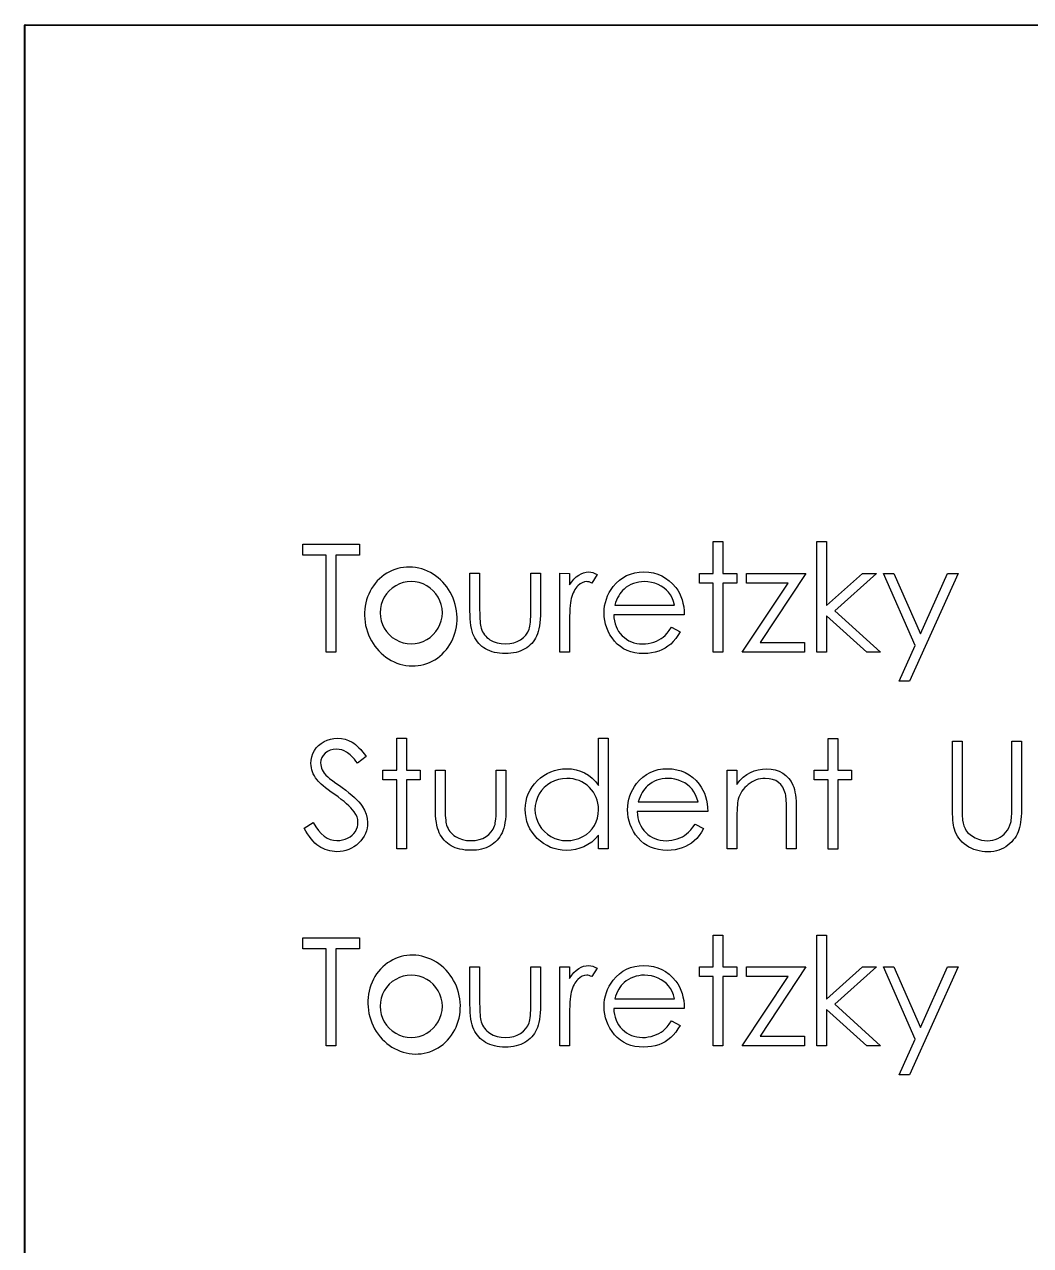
# Model space of a CAD drawing. Extents: x 0 to 8.3, y 0 to 10.7.
# Drawn here: x 0 to 2.41, y 5.345 to 8.269 of the extents above; entities that cross this region are included whole.
import ezdxf

# ---------------------------------------------------------------- set-up
doc = ezdxf.new("R2010")
doc.units = 0
doc.layers.get('0').update_dxf_attribs({"linetype": 'CONTINUOUS'})

msp = doc.modelspace()

# ---------------------------------------------------------------- linework, layer by layer
at = {"color": 7}
for points in [[(0, 8.267653), (0.001961, 8.269428), (8.267717, 8.267703)], [(0, 8.267653), (8.265755, 8.265927)], [(0, 0.001725), (0, 8.267653)], [(0.001961, 0.0035), (0.001961, 8.269428), (8.267717, 8.267703)]]:
    msp.add_lwpolyline(points, dxfattribs=at)
for points in [[(0.666533, 6.998255), (0.666533, 7.024749), (0.666533, 7.024749), (0.802309, 7.02472), (0.802309, 7.02472), (0.802309, 6.998227), (0.802309, 6.998227), (0.746012, 6.998239), (0.746012, 6.998239), (0.746012, 6.766422), (0.746012, 6.766422), (0.72283, 6.766427), (0.72283, 6.766427), (0.72283, 6.998244), (0.72283, 6.998244), (0.666533, 6.998255), (0.666533, 6.998255)], [(1.650077, 7.031167), (1.67326, 7.031162), (1.67326, 7.031162), (1.67326, 6.954994), (1.67326, 6.954994), (1.706376, 6.954987), (1.706376, 6.954987), (1.706376, 6.931805), (1.706376, 6.931805), (1.67326, 6.931812), (1.67326, 6.931812), (1.67326, 6.766228), (1.67326, 6.766228), (1.650079, 6.766233), (1.650079, 6.766233), (1.650079, 6.931817), (1.650079, 6.931817), (1.616963, 6.931824), (1.616963, 6.931824), (1.616963, 6.955005), (1.616963, 6.955005), (1.650079, 6.954998), (1.650079, 6.954998), (1.650079, 7.031167), (1.650077, 7.031167)], [(1.898448, 7.031115), (1.92163, 7.03111), (1.92163, 7.03111), (1.92163, 6.877945), (1.92163, 6.877945), (2.007525, 6.954924), (2.007525, 6.954924), (2.040847, 6.954917), (2.040847, 6.954917), (1.941189, 6.865523), (1.941189, 6.865523), (2.050782, 6.76615), (2.050782, 6.76615), (2.017511, 6.766156), (2.017511, 6.766156), (1.92163, 6.85316), (1.92163, 6.85316), (1.92163, 6.766177), (1.92163, 6.766177), (1.898449, 6.766181), (1.898449, 6.766181), (1.898449, 7.031115), (1.898448, 7.031115)], [(0.926597, 6.958461)], [(1.067237, 6.95512), (1.090418, 6.955115), (1.090418, 6.955115), (1.090418, 6.867563), (1.090418, 6.867563), (1.09047, 6.859853), (1.090625, 6.852816), (1.090936, 6.846347), (1.091349, 6.8405), (1.091867, 6.835326), (1.092488, 6.83072), (1.093212, 6.826787), (1.094092, 6.823424), (1.094092, 6.823424), (1.095644, 6.819232), (1.097455, 6.815247), (1.099628, 6.811521), (1.10206, 6.808002), (1.104855, 6.80469), (1.107959, 6.801636), (1.111323, 6.79879), (1.115048, 6.796202), (1.123172, 6.791853), (1.132072, 6.788695), (1.141696, 6.78683), (1.152045, 6.786207), (1.152045, 6.786207), (1.162394, 6.786826), (1.171915, 6.788635), (1.180607, 6.791686), (1.188473, 6.795928), (1.195354, 6.801152), (1.201098, 6.807205), (1.205703, 6.813983), (1.209118, 6.821537), (1.209118, 6.821537), (1.209998, 6.824641), (1.210774, 6.82847), (1.211447, 6.833076), (1.212016, 6.838457), (1.21243, 6.844614), (1.212689, 6.851496), (1.212896, 6.859155), (1.212947, 6.867537), (1.212947, 6.867537), (1.212947, 6.95509), (1.212947, 6.95509), (1.236129, 6.955085), (1.236129, 6.955085), (1.236129, 6.863186), (1.236129, 6.863186), (1.235973, 6.85382), (1.235559, 6.845024), (1.234835, 6.836796), (1.2338, 6.829242), (1.232506, 6.822205), (1.230902, 6.81584), (1.228988, 6.810045), (1.226815, 6.80482), (1.224331, 6.80006), (1.221589, 6.795558), (1.218484, 6.791316), (1.215172, 6.787332), (1.211498, 6.783607), (1.207566, 6.780193), (1.203323, 6.776986), (1.19877, 6.774089), (1.193957, 6.771503), (1.188835, 6.769227), (1.183402, 6.767365), (1.17771, 6.765814), (1.171656, 6.764574), (1.165343, 6.763695), (1.158772, 6.763179), (1.151838, 6.763025), (1.151838, 6.763025), (1.144956, 6.763182), (1.138333, 6.763701), (1.13202, 6.764582), (1.125966, 6.765825), (1.120222, 6.767379), (1.114789, 6.769243), (1.109615, 6.77152), (1.104751, 6.774109), (1.100198, 6.777007), (1.095903, 6.780216), (1.091919, 6.783684), (1.088245, 6.787411), (1.084882, 6.791447), (1.081829, 6.795743), (1.079034, 6.800297), (1.076551, 6.80511), (1.074378, 6.810388), (1.072463, 6.816287), (1.070859, 6.822859), (1.069565, 6.83), (1.06853, 6.837814), (1.067806, 6.846197), (1.067392, 6.855252), (1.067237, 6.864929), (1.067237, 6.864929), (1.067237, 6.95512), (1.067237, 6.95512)], [(1.282491, 6.955075), (1.305672, 6.95507), (1.305672, 6.95507), (1.305672, 6.927283), (1.305672, 6.927283), (1.31095, 6.93494), (1.316383, 6.941459), (1.32192, 6.946788), (1.327611, 6.95103), (1.333459, 6.954237), (1.339461, 6.956564), (1.345515, 6.957908), (1.351724, 6.958372), (1.351724, 6.958372), (1.356536, 6.957957), (1.361504, 6.956766), (1.366626, 6.954747), (1.371904, 6.9519), (1.371904, 6.9519), (1.359175, 6.931826), (1.359175, 6.931826), (1.355812, 6.933275), (1.352707, 6.934362), (1.349861, 6.934984), (1.347326, 6.935192), (1.347326, 6.935192), (1.341789, 6.934572), (1.336304, 6.93271), (1.330975, 6.929606), (1.325697, 6.925261), (1.323162, 6.922623), (1.320781, 6.919622), (1.318608, 6.916311), (1.316538, 6.912637), (1.314624, 6.908601), (1.312865, 6.904255), (1.31126, 6.899547), (1.309812, 6.894528), (1.309812, 6.894528), (1.308829, 6.890026), (1.308001, 6.88449), (1.307276, 6.877918), (1.306707, 6.870312), (1.306241, 6.861722), (1.305931, 6.852098), (1.305724, 6.841439), (1.305672, 6.829744), (1.305672, 6.829744), (1.305672, 6.766305), (1.305672, 6.766305), (1.282491, 6.76631), (1.282491, 6.76631), (1.282491, 6.955075), (1.282491, 6.955075)], [(1.550006, 6.825864), (1.5706, 6.815045), (1.5706, 6.815045), (1.565529, 6.806405), (1.560096, 6.798644), (1.554301, 6.791712), (1.548092, 6.785711), (1.54152, 6.780486), (1.534587, 6.775934), (1.527187, 6.772003), (1.519426, 6.768744), (1.511198, 6.76621), (1.502454, 6.764401), (1.493192, 6.763316), (1.483412, 6.762956), (1.483412, 6.762956), (1.472546, 6.763424), (1.4623, 6.764824), (1.452676, 6.767154), (1.443621, 6.770416), (1.435239, 6.774609), (1.427425, 6.779733), (1.420181, 6.785789), (1.41361, 6.792776), (1.407711, 6.800332), (1.402588, 6.808146), (1.398293, 6.816219), (1.394775, 6.824551), (1.391981, 6.83309), (1.390014, 6.841835), (1.388876, 6.850891), (1.388462, 6.860153), (1.388462, 6.860153), (1.388824, 6.868846), (1.389807, 6.877332), (1.391515, 6.885559), (1.393895, 6.893579), (1.396948, 6.90134), (1.400674, 6.908842), (1.405124, 6.916137), (1.410195, 6.923174), (1.410195, 6.923174), (1.417387, 6.9314), (1.425148, 6.93859), (1.433479, 6.944591), (1.442431, 6.949557), (1.451952, 6.953384), (1.462042, 6.956176), (1.472701, 6.957778), (1.483981, 6.958345), (1.483981, 6.958345), (1.495572, 6.957773), (1.506593, 6.956011), (1.516994, 6.953112), (1.526773, 6.949073), (1.535984, 6.943845), (1.544573, 6.937427), (1.552593, 6.929871), (1.559993, 6.921176), (1.559993, 6.921176), (1.564753, 6.914396), (1.568841, 6.907255), (1.572359, 6.899648), (1.575205, 6.891678), (1.577482, 6.883295), (1.579138, 6.874498), (1.580121, 6.865287), (1.580535, 6.855663), (1.580535, 6.855663), (1.411643, 6.855698), (1.411643, 6.855698), (1.412109, 6.848247), (1.413144, 6.841106), (1.4148, 6.834327), (1.417076, 6.82791), (1.419871, 6.821855), (1.423286, 6.816111), (1.427322, 6.810728), (1.431927, 6.805657), (1.436998, 6.801102), (1.442327, 6.797116), (1.447967, 6.793752), (1.453918, 6.791008), (1.460127, 6.788885), (1.466647, 6.787383), (1.473425, 6.786451), (1.480514, 6.786139), (1.480514, 6.786139), (1.487448, 6.786396), (1.494226, 6.787222), (1.500953, 6.788618), (1.507576, 6.790531), (1.513941, 6.79291), (1.519788, 6.795703), (1.525117, 6.798807), (1.529981, 6.802273), (1.53469, 6.806463), (1.539606, 6.811843), (1.544728, 6.818259), (1.550006, 6.825864), (1.550006, 6.825864)], [(1.557354, 6.878849), (1.554611, 6.888009), (1.551248, 6.896185), (1.547367, 6.903378), (1.542917, 6.909589), (1.537846, 6.915075), (1.531948, 6.919992), (1.525324, 6.92434), (1.517925, 6.928119), (1.51006, 6.931225), (1.501936, 6.9334), (1.493657, 6.934747), (1.485171, 6.935163), (1.485171, 6.935163), (1.478238, 6.934905), (1.471511, 6.934079), (1.465043, 6.932683), (1.458885, 6.93077), (1.452883, 6.928236), (1.447191, 6.925236), (1.441758, 6.921615), (1.436532, 6.917476), (1.436532, 6.917476), (1.43291, 6.914062), (1.429547, 6.910233), (1.42639, 6.906043), (1.423493, 6.901438), (1.420802, 6.896368), (1.418318, 6.890935), (1.416093, 6.88514), (1.414075, 6.878879), (1.414075, 6.878879), (1.557354, 6.878849), (1.557354, 6.878849)], [(1.729557, 6.954982), (1.871956, 6.954952), (1.871956, 6.954952), (1.762156, 6.789391), (1.762156, 6.789391), (1.868644, 6.789369), (1.868644, 6.789369), (1.868644, 6.766188), (1.868644, 6.766188), (1.719622, 6.766219), (1.719622, 6.766219), (1.829474, 6.931779), (1.829474, 6.931779), (1.729557, 6.9318), (1.729557, 6.9318), (1.729557, 6.954982), (1.729557, 6.954982)], [(2.057404, 6.954913), (2.082398, 6.954908), (2.082398, 6.954908), (2.146301, 6.81032), (2.146301, 6.81032), (2.211188, 6.954881), (2.211188, 6.954881), (2.236232, 6.954876), (2.236232, 6.954876), (2.120326, 6.69659), (2.120326, 6.69659), (2.095282, 6.696595), (2.095282, 6.696595), (2.133728, 6.782225), (2.133728, 6.782225), (2.057405, 6.954913), (2.057404, 6.954913)], [(2.290873, 6.958176)], [(1.031832, 6.880689)], [(1.00108, 6.860791)], [(2.290873, 6.805839)], [(0.669845, 6.345072), (0.691681, 6.358159), (0.691681, 6.358159), (0.697942, 6.348068), (0.70441, 6.339321), (0.711136, 6.33192), (0.718122, 6.325865), (0.725314, 6.321155), (0.732765, 6.31779), (0.740475, 6.31577), (0.748392, 6.315096), (0.748392, 6.315096), (0.75517, 6.315456), (0.761742, 6.316593), (0.768106, 6.318455), (0.774264, 6.321093), (0.779956, 6.324351), (0.784923, 6.328179), (0.789166, 6.332473), (0.792684, 6.337285), (0.795427, 6.342459), (0.797445, 6.347788), (0.798583, 6.353221), (0.798997, 6.358861), (0.798997, 6.358861), (0.798428, 6.365278), (0.796669, 6.371694), (0.793771, 6.377956), (0.789735, 6.384218), (0.789735, 6.384218), (0.786217, 6.388617), (0.782077, 6.393223), (0.777213, 6.398037), (0.771728, 6.403109), (0.765571, 6.408336), (0.758792, 6.413823), (0.751289, 6.419516), (0.743166, 6.425417), (0.743166, 6.425417), (0.735042, 6.431265), (0.727746, 6.436752), (0.721278, 6.441773), (0.715586, 6.446379), (0.710671, 6.450571), (0.706583, 6.454298), (0.703323, 6.457662), (0.700839, 6.46056), (0.700839, 6.46056), (0.697476, 6.465166), (0.694527, 6.469824), (0.692043, 6.474585), (0.690025, 6.479501), (0.688421, 6.484417), (0.687282, 6.489488), (0.68661, 6.494663), (0.686403, 6.499889), (0.686403, 6.499889), (0.68692, 6.508065), (0.688473, 6.51593), (0.691008, 6.523381), (0.694578, 6.530469), (0.699132, 6.536988), (0.704461, 6.542834), (0.710671, 6.547852), (0.717656, 6.552197), (0.725262, 6.555662), (0.733231, 6.558196), (0.741458, 6.559643), (0.750048, 6.560159), (0.750048, 6.560159), (0.759155, 6.559588), (0.768003, 6.557826), (0.776489, 6.554875), (0.784716, 6.550786), (0.788804, 6.548198), (0.792891, 6.545144), (0.797083, 6.541573), (0.801326, 6.537536), (0.80562, 6.532981), (0.809967, 6.527961), (0.814417, 6.522423), (0.818867, 6.51642), (0.818867, 6.51642), (0.797911, 6.500539), (0.797911, 6.500539), (0.794082, 6.505404), (0.790408, 6.509803), (0.786889, 6.513788), (0.783474, 6.517307), (0.780266, 6.520412), (0.777161, 6.523104), (0.77416, 6.525381), (0.771366, 6.527193), (0.765778, 6.53004), (0.759931, 6.532059), (0.753825, 6.533251), (0.74746, 6.533666), (0.74746, 6.533666), (0.739492, 6.533098), (0.7323, 6.531289), (0.725883, 6.528341), (0.720191, 6.524202), (0.715535, 6.519236), (0.712223, 6.5137), (0.710257, 6.507594), (0.709584, 6.500971), (0.709584, 6.500971), (0.709791, 6.496831), (0.710515, 6.492743), (0.711602, 6.488707), (0.713206, 6.484722), (0.715431, 6.480686), (0.71838, 6.476494), (0.722106, 6.472147), (0.726608, 6.467592), (0.726608, 6.467592), (0.728315, 6.466091), (0.730747, 6.464124), (0.733955, 6.461692), (0.73794, 6.45869), (0.742648, 6.455222), (0.748133, 6.451288), (0.754342, 6.446837), (0.761328, 6.441868), (0.761328, 6.441868), (0.76971, 6.435708), (0.77742, 6.429756), (0.784405, 6.423959), (0.790718, 6.418318), (0.796358, 6.412883), (0.801326, 6.407604), (0.80562, 6.402481), (0.809191, 6.397512), (0.814883, 6.387783), (0.818919, 6.378054), (0.821351, 6.368274), (0.822178, 6.358494), (0.822178, 6.358494), (0.821868, 6.35156), (0.820833, 6.344834), (0.819177, 6.338366), (0.816797, 6.332105), (0.813796, 6.326052), (0.81007, 6.320257), (0.805724, 6.314721), (0.800653, 6.309393), (0.795116, 6.30453), (0.789321, 6.300288), (0.783215, 6.296719), (0.776851, 6.293822), (0.770176, 6.291547), (0.763191, 6.289893), (0.755946, 6.288911), (0.748392, 6.288602), (0.748392, 6.288602), (0.742545, 6.28881), (0.736801, 6.289433), (0.731213, 6.290417), (0.72578, 6.291867), (0.720502, 6.293679), (0.715328, 6.295905), (0.710308, 6.298545), (0.705393, 6.301599), (0.700632, 6.305119), (0.695975, 6.309208), (0.69137, 6.313814), (0.686868, 6.318989), (0.68247, 6.324682), (0.678176, 6.330944), (0.673984, 6.337724), (0.669845, 6.345072), (0.669845, 6.345072)], [(0.891722, 6.560129), (0.914903, 6.560124), (0.914903, 6.560124), (0.914903, 6.483956), (0.914903, 6.483956), (0.948019, 6.483949), (0.948019, 6.483949), (0.948019, 6.460767), (0.948019, 6.460767), (0.914903, 6.460774), (0.914903, 6.460774), (0.914903, 6.295191), (0.914903, 6.295191), (0.891722, 6.295196), (0.891722, 6.295196), (0.891722, 6.460779), (0.891722, 6.460779), (0.858606, 6.460786), (0.858606, 6.460786), (0.858606, 6.483968), (0.858606, 6.483968), (0.891722, 6.483961), (0.891722, 6.483961), (0.891722, 6.560129), (0.891722, 6.560129)], [(1.398396, 6.560023), (1.398397, 6.29509), (1.398397, 6.29509), (1.375216, 6.295095), (1.375216, 6.295095), (1.375216, 6.327746), (1.375216, 6.327746), (1.367195, 6.319054), (1.358761, 6.311605), (1.349758, 6.305397), (1.34034, 6.300432), (1.330457, 6.296656), (1.32016, 6.293968), (1.309346, 6.292314), (1.298118, 6.291799), (1.298118, 6.291799), (1.288131, 6.292267), (1.278507, 6.293614), (1.269245, 6.295841), (1.260345, 6.298948), (1.251859, 6.302986), (1.243683, 6.307903), (1.235922, 6.3137), (1.228522, 6.320429), (1.221744, 6.327778), (1.215897, 6.335489), (1.210981, 6.343614), (1.206893, 6.352153), (1.203737, 6.361053), (1.201512, 6.370316), (1.200167, 6.379993), (1.199701, 6.390031), (1.199701, 6.390031), (1.200167, 6.399863), (1.201512, 6.409384), (1.203789, 6.41849), (1.206997, 6.427286), (1.211085, 6.435668), (1.216052, 6.443687), (1.221951, 6.451396), (1.228781, 6.458691), (1.236232, 6.465364), (1.244097, 6.471158), (1.252273, 6.476072), (1.260862, 6.480055), (1.269814, 6.483209), (1.279128, 6.485432), (1.288804, 6.486724), (1.298842, 6.487187), (1.298842, 6.487187), (1.310381, 6.486564), (1.32135, 6.484699), (1.331751, 6.48154), (1.341582, 6.477192), (1.350844, 6.471601), (1.359589, 6.464769), (1.367661, 6.456644), (1.375216, 6.447328), (1.375216, 6.447328), (1.375216, 6.560028), (1.375216, 6.560028), (1.398397, 6.560023), (1.398396, 6.560023)], [(1.92494, 6.559914), (1.948123, 6.559909), (1.948123, 6.559909), (1.948123, 6.48374), (1.948123, 6.48374), (1.981239, 6.483733), (1.981239, 6.483733), (1.981239, 6.460552), (1.981239, 6.460552), (1.948123, 6.460559), (1.948123, 6.460559), (1.948123, 6.294975), (1.948123, 6.294975), (1.924941, 6.29498), (1.924941, 6.29498), (1.924941, 6.460563), (1.924941, 6.460563), (1.891825, 6.46057), (1.891825, 6.46057), (1.891825, 6.483752), (1.891825, 6.483752), (1.924941, 6.483745), (1.924941, 6.483745), (1.924941, 6.559914), (1.92494, 6.559914)], [(2.222985, 6.553228), (2.246167, 6.553223), (2.246167, 6.553223), (2.246167, 6.398454), (2.246167, 6.398454), (2.246167, 6.391883), (2.246218, 6.385984), (2.246322, 6.380706), (2.246425, 6.376101), (2.246581, 6.372116), (2.246736, 6.368804), (2.246943, 6.366114), (2.247202, 6.364096), (2.247202, 6.364096), (2.248495, 6.356851), (2.25041, 6.350176), (2.252997, 6.344173), (2.256153, 6.338739), (2.260138, 6.333874), (2.265053, 6.329371), (2.270952, 6.325334), (2.27773, 6.321658), (2.285026, 6.318656), (2.292322, 6.316481), (2.29967, 6.315186), (2.307017, 6.31477), (2.307017, 6.31477), (2.31333, 6.315131), (2.319539, 6.316113), (2.325593, 6.317819), (2.331544, 6.320147), (2.337184, 6.323147), (2.342307, 6.326612), (2.346964, 6.330648), (2.351155, 6.335149), (2.354829, 6.340167), (2.358037, 6.345755), (2.360624, 6.351757), (2.362745, 6.358328), (2.362745, 6.358328), (2.363366, 6.36107), (2.363884, 6.364485), (2.364349, 6.368573), (2.364712, 6.37323), (2.365022, 6.37856), (2.365229, 6.384562), (2.365333, 6.391185), (2.365384, 6.398429), (2.365384, 6.398429), (2.365384, 6.553198), (2.365384, 6.553198), (2.388566, 6.553193), (2.388566, 6.553193), (2.388566, 6.397183), (2.388566, 6.397183), (2.388462, 6.388748), (2.388152, 6.380728), (2.387634, 6.37307), (2.38691, 6.365877), (2.385978, 6.359099), (2.384892, 6.352735), (2.383546, 6.346733), (2.381994, 6.341196), (2.380183, 6.33597), (2.377906, 6.3309), (2.375267, 6.325985), (2.372215, 6.321277), (2.368696, 6.316672), (2.364815, 6.312326), (2.36052, 6.308084), (2.355812, 6.304049), (2.350793, 6.300376), (2.345515, 6.297169), (2.339926, 6.294428), (2.334131, 6.292204), (2.328077, 6.290498), (2.321764, 6.289257), (2.315141, 6.288534), (2.308311, 6.288277), (2.308311, 6.288277), (2.30086, 6.288537), (2.293719, 6.289211), (2.286837, 6.290403), (2.280214, 6.292008), (2.27385, 6.294131), (2.267796, 6.296668), (2.262, 6.299722), (2.256464, 6.30319), (2.251289, 6.307072), (2.246581, 6.311264), (2.242286, 6.315767), (2.238457, 6.32058), (2.235094, 6.325652), (2.232144, 6.331086), (2.22966, 6.336778), (2.227591, 6.342781), (2.227591, 6.342781), (2.226504, 6.346921), (2.225573, 6.351837), (2.224797, 6.357529), (2.224124, 6.363945), (2.223658, 6.371138), (2.223296, 6.379055), (2.223037, 6.387748), (2.222986, 6.397217), (2.222986, 6.397217), (2.222986, 6.553228), (2.222985, 6.553228)], [(0.984446, 6.483941), (1.007628, 6.483937), (1.007628, 6.483937), (1.007628, 6.396384), (1.007628, 6.396384), (1.00768, 6.388674), (1.007835, 6.381637), (1.008146, 6.375169), (1.008559, 6.369322), (1.009077, 6.364147), (1.009698, 6.359542), (1.010422, 6.355609), (1.011302, 6.352245), (1.011302, 6.352245), (1.012854, 6.348054), (1.014665, 6.344069), (1.016838, 6.340343), (1.01927, 6.336824), (1.022065, 6.333511), (1.025169, 6.330458), (1.028533, 6.327611), (1.032258, 6.325023), (1.040382, 6.320675), (1.049282, 6.317517), (1.058906, 6.315652), (1.069255, 6.315029), (1.069255, 6.315029), (1.079604, 6.315647), (1.089125, 6.317456), (1.097817, 6.320508), (1.105682, 6.324749), (1.112564, 6.329974), (1.118308, 6.336027), (1.122913, 6.342804), (1.126328, 6.350358), (1.126328, 6.350358), (1.127208, 6.353463), (1.127984, 6.357292), (1.128657, 6.361897), (1.129226, 6.367278), (1.12964, 6.373436), (1.129899, 6.380318), (1.130106, 6.387976), (1.130157, 6.396359), (1.130157, 6.396359), (1.130157, 6.483911), (1.130157, 6.483911), (1.153338, 6.483906), (1.153338, 6.483906), (1.153338, 6.392007), (1.153338, 6.392007), (1.153183, 6.382642), (1.152769, 6.373845), (1.152045, 6.365618), (1.15101, 6.358063), (1.149716, 6.351026), (1.148112, 6.344662), (1.146198, 6.338867), (1.144025, 6.333641), (1.141541, 6.328881), (1.138799, 6.32438), (1.135694, 6.320137), (1.132382, 6.316154), (1.128708, 6.312429), (1.124776, 6.309015), (1.120533, 6.305807), (1.11598, 6.302911), (1.111167, 6.300324), (1.106045, 6.298049), (1.100612, 6.296187), (1.09492, 6.294636), (1.088866, 6.293395), (1.082553, 6.292517), (1.075982, 6.292001), (1.069048, 6.291847), (1.069048, 6.291847), (1.062166, 6.292004), (1.055543, 6.292522), (1.04923, 6.293403), (1.043176, 6.294647), (1.037432, 6.2962), (1.031999, 6.298064), (1.026825, 6.300342), (1.021961, 6.30293), (1.017408, 6.305829), (1.013113, 6.309038), (1.009129, 6.312506), (1.005455, 6.316232), (1.002091, 6.320269), (0.999039, 6.324564), (0.996244, 6.329118), (0.993761, 6.333931), (0.991588, 6.33921), (0.989673, 6.345109), (0.988069, 6.351681), (0.986775, 6.358822), (0.98574, 6.366636), (0.985016, 6.375018), (0.984602, 6.384074), (0.984447, 6.39375), (0.984447, 6.39375), (0.984447, 6.483941), (0.984446, 6.483941)], [(1.299151, 6.464006), (1.289011, 6.463387), (1.279283, 6.461578), (1.269969, 6.458527), (1.261017, 6.454286), (1.252738, 6.448958), (1.245339, 6.442595), (1.238819, 6.4353), (1.233179, 6.42697), (1.228677, 6.418071), (1.225469, 6.408861), (1.223503, 6.399444), (1.222882, 6.389768), (1.222882, 6.389768), (1.223555, 6.380143), (1.225469, 6.370725), (1.228729, 6.361514), (1.233283, 6.352509), (1.238974, 6.344126), (1.245494, 6.336725), (1.252945, 6.330307), (1.261276, 6.324872), (1.270228, 6.320523), (1.27949, 6.317468), (1.289062, 6.315604), (1.298945, 6.314981), (1.298945, 6.314981), (1.308984, 6.315599), (1.318763, 6.317409), (1.328232, 6.320459), (1.337443, 6.324752), (1.345981, 6.33008), (1.353535, 6.336288), (1.359951, 6.343376), (1.365384, 6.351292), (1.369679, 6.359932), (1.372784, 6.369142), (1.374595, 6.378818), (1.375216, 6.389063), (1.375216, 6.389063), (1.374854, 6.396877), (1.373819, 6.40438), (1.372111, 6.411573), (1.369731, 6.418404), (1.366626, 6.424924), (1.362849, 6.431134), (1.358399, 6.436983), (1.353225, 6.44252), (1.347585, 6.447541), (1.341634, 6.45194), (1.335321, 6.455616), (1.32875, 6.458618), (1.321816, 6.461), (1.314572, 6.462657), (1.307017, 6.463694), (1.299152, 6.464006), (1.299151, 6.464006)], [(1.606303, 6.354657), (1.626897, 6.343838), (1.626897, 6.343838), (1.621827, 6.335197), (1.616393, 6.327437), (1.610598, 6.320504), (1.604389, 6.314503), (1.597817, 6.309278), (1.590884, 6.304726), (1.583484, 6.300795), (1.575723, 6.297537), (1.567496, 6.295003), (1.558751, 6.293194), (1.549489, 6.292109), (1.539709, 6.291749), (1.539709, 6.291749), (1.528843, 6.292217), (1.518598, 6.293616), (1.508973, 6.295946), (1.499918, 6.299208), (1.491536, 6.303401), (1.483722, 6.308526), (1.476478, 6.314581), (1.469907, 6.321568), (1.464008, 6.329124), (1.458885, 6.336939), (1.454591, 6.345012), (1.451072, 6.353344), (1.448278, 6.361882), (1.446312, 6.370627), (1.445173, 6.379683), (1.444759, 6.388945), (1.444759, 6.388945), (1.445122, 6.397638), (1.446105, 6.406124), (1.447812, 6.414351), (1.450192, 6.422371), (1.453245, 6.430132), (1.456971, 6.437635), (1.461421, 6.44493), (1.466492, 6.451966), (1.466492, 6.451966), (1.473684, 6.460192), (1.481446, 6.467383), (1.489776, 6.473384), (1.498728, 6.478349), (1.508249, 6.482176), (1.518339, 6.484968), (1.528998, 6.48657), (1.540278, 6.487137), (1.540278, 6.487137), (1.551869, 6.486565), (1.56289, 6.484804), (1.573291, 6.481904), (1.58307, 6.477866), (1.592281, 6.472638), (1.60087, 6.46622), (1.608891, 6.458663), (1.61629, 6.449968), (1.61629, 6.449968), (1.62105, 6.443189), (1.625138, 6.436047), (1.628657, 6.42844), (1.631503, 6.420471), (1.633779, 6.412088), (1.635435, 6.403291), (1.636418, 6.39408), (1.636832, 6.384455), (1.636832, 6.384455), (1.467941, 6.38449), (1.467941, 6.38449), (1.468406, 6.377039), (1.469441, 6.369898), (1.471097, 6.363119), (1.473374, 6.356702), (1.476168, 6.350648), (1.479583, 6.344903), (1.483619, 6.339521), (1.488224, 6.334449), (1.493295, 6.329894), (1.498625, 6.325909), (1.504265, 6.322544), (1.510215, 6.319801), (1.516424, 6.317678), (1.522944, 6.316176), (1.529723, 6.315243), (1.536812, 6.314931), (1.536812, 6.314931), (1.543745, 6.315188), (1.550524, 6.316015), (1.55725, 6.31741), (1.563873, 6.319324), (1.570238, 6.321703), (1.576085, 6.324496), (1.581415, 6.327599), (1.586279, 6.331065), (1.590987, 6.335255), (1.595903, 6.340636), (1.601026, 6.347051), (1.606303, 6.354657), (1.606303, 6.354657)], [(1.61365, 6.407642), (1.610909, 6.416801), (1.607545, 6.424978), (1.603664, 6.432171), (1.599214, 6.438381), (1.594144, 6.443867), (1.588245, 6.448784), (1.581622, 6.453132), (1.574222, 6.456911), (1.566357, 6.460017), (1.558233, 6.462192), (1.549954, 6.463539), (1.541468, 6.463955), (1.541468, 6.463955), (1.534535, 6.463698), (1.527808, 6.462871), (1.52134, 6.461476), (1.515183, 6.459562), (1.50918, 6.457028), (1.503489, 6.454028), (1.498055, 6.450407), (1.492829, 6.446269), (1.492829, 6.446269), (1.489207, 6.442854), (1.485844, 6.439026), (1.482688, 6.434835), (1.47979, 6.43023), (1.477099, 6.42516), (1.474616, 6.419727), (1.472391, 6.413932), (1.470373, 6.407672), (1.470373, 6.407672), (1.613651, 6.407642), (1.61365, 6.407642)], [(1.683194, 6.483796), (1.706376, 6.483791), (1.706376, 6.483791), (1.706376, 6.449743), (1.706376, 6.449743), (1.713982, 6.458848), (1.721951, 6.46666), (1.730333, 6.473075), (1.73913, 6.478195), (1.748288, 6.482074), (1.757861, 6.484867), (1.767847, 6.48652), (1.778196, 6.487087), (1.778196, 6.487087), (1.788648, 6.486413), (1.79848, 6.484444), (1.80769, 6.481079), (1.81628, 6.47642), (1.824041, 6.470623), (1.830768, 6.463895), (1.836356, 6.456235), (1.840858, 6.447645), (1.842721, 6.442832), (1.844325, 6.437347), (1.84567, 6.431292), (1.846808, 6.424565), (1.847636, 6.417217), (1.848257, 6.409249), (1.848671, 6.400607), (1.848775, 6.391397), (1.848775, 6.391397), (1.848775, 6.294996), (1.848775, 6.294996), (1.825593, 6.295001), (1.825593, 6.295001), (1.825593, 6.383795), (1.825593, 6.383795), (1.825542, 6.391505), (1.825438, 6.398542), (1.825231, 6.404907), (1.824921, 6.410651), (1.824507, 6.41567), (1.824041, 6.420017), (1.823472, 6.423742), (1.822851, 6.426744), (1.822851, 6.426744), (1.820212, 6.435437), (1.816538, 6.442993), (1.811881, 6.449358), (1.806241, 6.454586), (1.799618, 6.458675), (1.792063, 6.461574), (1.783578, 6.463335), (1.77416, 6.463907), (1.77416, 6.463907), (1.768572, 6.463701), (1.763139, 6.463029), (1.757809, 6.461892), (1.752686, 6.460341), (1.747667, 6.458272), (1.742803, 6.455841), (1.738095, 6.452892), (1.733541, 6.44953), (1.729247, 6.445805), (1.725366, 6.441925), (1.721847, 6.437786), (1.718691, 6.43344), (1.715948, 6.428887), (1.713568, 6.424127), (1.71155, 6.419109), (1.709946, 6.413934), (1.709946, 6.413934), (1.709118, 6.410106), (1.708394, 6.405552), (1.707773, 6.400326), (1.707255, 6.394324), (1.706893, 6.387649), (1.706583, 6.380249), (1.706428, 6.372125), (1.706376, 6.363277), (1.706376, 6.363277), (1.706376, 6.295026), (1.706376, 6.295026), (1.683195, 6.29503), (1.683195, 6.29503), (1.683195, 6.483796), (1.683194, 6.483796)], [(2.045815, 6.487032)], [(2.045815, 6.334695)], [(0.666533, 6.055864), (0.666533, 6.082357), (0.666533, 6.082357), (0.802309, 6.082329), (0.802309, 6.082329), (0.802309, 6.055835), (0.802309, 6.055835), (0.746012, 6.055847), (0.746012, 6.055847), (0.746012, 5.82403), (0.746012, 5.82403), (0.72283, 5.824035), (0.72283, 5.824035), (0.72283, 6.055852), (0.72283, 6.055852), (0.666533, 6.055864), (0.666533, 6.055864)], [(1.650077, 6.088775), (1.67326, 6.08877), (1.67326, 6.08877), (1.67326, 6.012602), (1.67326, 6.012602), (1.706376, 6.012595), (1.706376, 6.012595), (1.706376, 5.989413), (1.706376, 5.989413), (1.67326, 5.98942), (1.67326, 5.98942), (1.67326, 5.823837), (1.67326, 5.823837), (1.650079, 5.823842), (1.650079, 5.823842), (1.650079, 5.989425), (1.650079, 5.989425), (1.616963, 5.989432), (1.616963, 5.989432), (1.616963, 6.012614), (1.616963, 6.012614), (1.650079, 6.012607), (1.650079, 6.012607), (1.650079, 6.088775), (1.650077, 6.088775)], [(1.898448, 6.088723), (1.92163, 6.088718), (1.92163, 6.088718), (1.92163, 5.935554), (1.92163, 5.935554), (2.007525, 6.012532), (2.007525, 6.012532), (2.040847, 6.012525), (2.040847, 6.012525), (1.941189, 5.923131), (1.941189, 5.923131), (2.050782, 5.823758), (2.050782, 5.823758), (2.017511, 5.823765), (2.017511, 5.823765), (1.92163, 5.910768), (1.92163, 5.910768), (1.92163, 5.823785), (1.92163, 5.823785), (1.898449, 5.82379), (1.898449, 5.82379), (1.898449, 6.088723), (1.898448, 6.088723)], [(0.926597, 6.016069)], [(1.067237, 6.012728), (1.090418, 6.012723), (1.090418, 6.012723), (1.090418, 5.925171), (1.090418, 5.925171), (1.09047, 5.917461), (1.090625, 5.910424), (1.090936, 5.903956), (1.091349, 5.898108), (1.091867, 5.892934), (1.092488, 5.888328), (1.093212, 5.884396), (1.094092, 5.881032), (1.094092, 5.881032), (1.095644, 5.87684), (1.097455, 5.872856), (1.099628, 5.86913), (1.10206, 5.86561), (1.104855, 5.862298), (1.107959, 5.859245), (1.111323, 5.856398), (1.115048, 5.85381), (1.123172, 5.849462), (1.132072, 5.846303), (1.141696, 5.844439), (1.152045, 5.843815), (1.152045, 5.843815), (1.162394, 5.844434), (1.171915, 5.846243), (1.180607, 5.849294), (1.188473, 5.853536), (1.195354, 5.858761), (1.201098, 5.864814), (1.205703, 5.871591), (1.209118, 5.879145), (1.209118, 5.879145), (1.209998, 5.88225), (1.210774, 5.886079), (1.211447, 5.890684), (1.212016, 5.896065), (1.21243, 5.902223), (1.212689, 5.909105), (1.212896, 5.916763), (1.212947, 5.925146), (1.212947, 5.925146), (1.212947, 6.012698), (1.212947, 6.012698), (1.236129, 6.012693), (1.236129, 6.012693), (1.236129, 5.920794), (1.236129, 5.920794), (1.235973, 5.911428), (1.235559, 5.902632), (1.234835, 5.894405), (1.2338, 5.88685), (1.232506, 5.879813), (1.230902, 5.873449), (1.228988, 5.867654), (1.226815, 5.862428), (1.224331, 5.857668), (1.221589, 5.853167), (1.218484, 5.848924), (1.215172, 5.844941), (1.211498, 5.841216), (1.207566, 5.837801), (1.203323, 5.834594), (1.19877, 5.831697), (1.193957, 5.829111), (1.188835, 5.826835), (1.183402, 5.824974), (1.17771, 5.823423), (1.171656, 5.822182), (1.165343, 5.821304), (1.158772, 5.820788), (1.151838, 5.820634), (1.151838, 5.820634), (1.144956, 5.820791), (1.138333, 5.821309), (1.13202, 5.82219), (1.125966, 5.823433), (1.120222, 5.824987), (1.114789, 5.826851), (1.109615, 5.829129), (1.104751, 5.831717), (1.100198, 5.834616), (1.095903, 5.837825), (1.091919, 5.841293), (1.088245, 5.845019), (1.084882, 5.849056), (1.081829, 5.853351), (1.079034, 5.857905), (1.076551, 5.862718), (1.074378, 5.867997), (1.072463, 5.873896), (1.070859, 5.880468), (1.069565, 5.887609), (1.06853, 5.895423), (1.067806, 5.903805), (1.067392, 5.912861), (1.067237, 5.922537), (1.067237, 5.922537), (1.067237, 6.012728), (1.067237, 6.012728)], [(1.282491, 6.012683), (1.305672, 6.012679), (1.305672, 6.012679), (1.305672, 5.984892), (1.305672, 5.984892), (1.31095, 5.992549), (1.316383, 5.999067), (1.32192, 6.004396), (1.327611, 6.008638), (1.333459, 6.011845), (1.339461, 6.014172), (1.345515, 6.015516), (1.351724, 6.015981), (1.351724, 6.015981), (1.356536, 6.015566), (1.361504, 6.014374), (1.366626, 6.012355), (1.371904, 6.009508), (1.371904, 6.009508), (1.359175, 5.989434), (1.359175, 5.989434), (1.355812, 5.990884), (1.352707, 5.991971), (1.349861, 5.992592), (1.347326, 5.9928), (1.347326, 5.9928), (1.341789, 5.99218), (1.336304, 5.990318), (1.330975, 5.987215), (1.325697, 5.982869), (1.323162, 5.980231), (1.320781, 5.97723), (1.318608, 5.973919), (1.316538, 5.970246), (1.314624, 5.96621), (1.312865, 5.961864), (1.31126, 5.957155), (1.309812, 5.952136), (1.309812, 5.952136), (1.308829, 5.947635), (1.308001, 5.942098), (1.307276, 5.935527), (1.306707, 5.92792), (1.306241, 5.919331), (1.305931, 5.909706), (1.305724, 5.899047), (1.305672, 5.887353), (1.305672, 5.887353), (1.305672, 5.823913), (1.305672, 5.823913), (1.282491, 5.823918), (1.282491, 5.823918), (1.282491, 6.012683), (1.282491, 6.012683)], [(1.550006, 5.883472), (1.5706, 5.872653), (1.5706, 5.872653), (1.565529, 5.864013), (1.560096, 5.856253), (1.554301, 5.84932), (1.548092, 5.843319), (1.54152, 5.838094), (1.534587, 5.833542), (1.527187, 5.829611), (1.519426, 5.826353), (1.511198, 5.823819), (1.502454, 5.82201), (1.493192, 5.820925), (1.483412, 5.820565), (1.483412, 5.820565), (1.472546, 5.821033), (1.4623, 5.822432), (1.452676, 5.824762), (1.443621, 5.828024), (1.435239, 5.832217), (1.427425, 5.837342), (1.420181, 5.843397), (1.41361, 5.850384), (1.407711, 5.85794), (1.402588, 5.865755), (1.398293, 5.873828), (1.394775, 5.882159), (1.391981, 5.890698), (1.390014, 5.899443), (1.388876, 5.908499), (1.388462, 5.917761), (1.388462, 5.917761), (1.388824, 5.926454), (1.389807, 5.93494), (1.391515, 5.943167), (1.393895, 5.951187), (1.396948, 5.958948), (1.400674, 5.966451), (1.405124, 5.973746), (1.410195, 5.980782), (1.410195, 5.980782), (1.417387, 5.989008), (1.425148, 5.996199), (1.433479, 6.002199), (1.442431, 6.007165), (1.451952, 6.010992), (1.462042, 6.013784), (1.472701, 6.015386), (1.483981, 6.015953), (1.483981, 6.015953), (1.495572, 6.015381), (1.506593, 6.01362), (1.516994, 6.01072), (1.526773, 6.006682), (1.535984, 6.001454), (1.544573, 5.995035), (1.552593, 5.987479), (1.559993, 5.978784), (1.559993, 5.978784), (1.564753, 5.972005), (1.568841, 5.964863), (1.572359, 5.957256), (1.575205, 5.949287), (1.577482, 5.940903), (1.579138, 5.932107), (1.580121, 5.922896), (1.580535, 5.913271), (1.580535, 5.913271), (1.411643, 5.913306), (1.411643, 5.913306), (1.412109, 5.905855), (1.413144, 5.898714), (1.4148, 5.891935), (1.417076, 5.885518), (1.419871, 5.879464), (1.423286, 5.873719), (1.427322, 5.868337), (1.431927, 5.863265), (1.436998, 5.85871), (1.442327, 5.854725), (1.447967, 5.85136), (1.453918, 5.848616), (1.460127, 5.846494), (1.466647, 5.844992), (1.473425, 5.844059), (1.480514, 5.843747), (1.480514, 5.843747), (1.487448, 5.844004), (1.494226, 5.844831), (1.500953, 5.846226), (1.507576, 5.84814), (1.513941, 5.850519), (1.519788, 5.853312), (1.525117, 5.856415), (1.529981, 5.859881), (1.53469, 5.864071), (1.539606, 5.869452), (1.544728, 5.875867), (1.550006, 5.883472), (1.550006, 5.883472)], [(1.729557, 6.01259), (1.871956, 6.01256), (1.871956, 6.01256), (1.762156, 5.847), (1.762156, 5.847), (1.868644, 5.846978), (1.868644, 5.846978), (1.868644, 5.823796), (1.868644, 5.823796), (1.719622, 5.823827), (1.719622, 5.823827), (1.829474, 5.989388), (1.829474, 5.989388), (1.729557, 5.989408), (1.729557, 5.989408), (1.729557, 6.01259), (1.729557, 6.01259)], [(2.057404, 6.012522), (2.082398, 6.012516), (2.082398, 6.012516), (2.146301, 5.867928), (2.146301, 5.867928), (2.211188, 6.01249), (2.211188, 6.01249), (2.236232, 6.012484), (2.236232, 6.012484), (2.120326, 5.754198), (2.120326, 5.754198), (2.095282, 5.754204), (2.095282, 5.754204), (2.133728, 5.839833), (2.133728, 5.839833), (2.057405, 6.012522), (2.057404, 6.012522)], [(2.290873, 6.015785)], [(1.557354, 5.936458), (1.554611, 5.945617), (1.551248, 5.953793), (1.547367, 5.960987), (1.542917, 5.967197), (1.537846, 5.972683), (1.531948, 5.9776), (1.525324, 5.981948), (1.517925, 5.985727), (1.51006, 5.988833), (1.501936, 5.991008), (1.493657, 5.992355), (1.485171, 5.992771), (1.485171, 5.992771), (1.478238, 5.992514), (1.471511, 5.991687), (1.465043, 5.990292), (1.458885, 5.988378), (1.452883, 5.985844), (1.447191, 5.982844), (1.441758, 5.979223), (1.436532, 5.975085), (1.436532, 5.975085), (1.43291, 5.97167), (1.429547, 5.967842), (1.42639, 5.963651), (1.423493, 5.959046), (1.420802, 5.953976), (1.418318, 5.948543), (1.416093, 5.942748), (1.414075, 5.936488), (1.414075, 5.936488), (1.557354, 5.936458), (1.557354, 5.936458)], [(1.039716, 5.951381)], [(1.00108, 5.918399)], [(2.290873, 5.863448)]]:
    msp.add_lwpolyline(points, close=True, dxfattribs=at)
for points in [[(0.951604, 6.965694), (0.913116, 6.977257), (0.872576, 6.966217), (0.845265, 6.936737)], [(1.031832, 6.880689), (1.020677, 6.921726), (0.990092, 6.954132), (0.951604, 6.965694)], [(0.845265, 6.936737), (0.817954, 6.907256), (0.808023, 6.863816), (0.819215, 6.82279)], [(0.963836, 6.9253), (0.940789, 6.938606), (0.912394, 6.938606), (0.889347, 6.9253)], [(0.889347, 6.9253), (0.866301, 6.911994), (0.852103, 6.887403), (0.852103, 6.860791)], [(1.00108, 6.860791), (1.00108, 6.887403), (0.986883, 6.911994), (0.963836, 6.9253)], [(1.005782, 6.766743), (1.033093, 6.796223), (1.043024, 6.839663), (1.031832, 6.880689)], [(0.852103, 6.860791), (0.852103, 6.834179), (0.866301, 6.809588), (0.889347, 6.796282)], [(0.963836, 6.796282), (0.986883, 6.809588), (1.00108, 6.834179), (1.00108, 6.860791)], [(0.819215, 6.82279), (0.83037, 6.781754), (0.860955, 6.749347), (0.899443, 6.737785)], [(0.889347, 6.796282), (0.912394, 6.782976), (0.940789, 6.782976), (0.963836, 6.796282)], [(0.899443, 6.737785), (0.937931, 6.726222), (0.97847, 6.737262), (1.005782, 6.766743)], [(0.959487, 6.036376), (0.921001, 6.047936), (0.880465, 6.036897), (0.853155, 6.00742)], [(1.039716, 5.951381), (1.028558, 5.992414), (0.997973, 6.024816), (0.959487, 6.036376)], [(0.853155, 6.00742), (0.825844, 5.977942), (0.815911, 5.934507), (0.827098, 5.893482)], [(0.963836, 5.982908), (0.940789, 5.996214), (0.912394, 5.996214), (0.889347, 5.982908)], [(0.889347, 5.982908), (0.866301, 5.969602), (0.852103, 5.945011), (0.852103, 5.918399)], [(1.00108, 5.918399), (1.00108, 5.945011), (0.986883, 5.969602), (0.963836, 5.982908)], [(1.013659, 5.837444), (1.04097, 5.866921), (1.050903, 5.910357), (1.039716, 5.951381)], [(0.852103, 5.918399), (0.852103, 5.891787), (0.866301, 5.867197), (0.889347, 5.85389)], [(0.963836, 5.85389), (0.986883, 5.867197), (1.00108, 5.891787), (1.00108, 5.918399)], [(0.827098, 5.893482), (0.838257, 5.85245), (0.868842, 5.820048), (0.907327, 5.808488)], [(0.889347, 5.85389), (0.912394, 5.840584), (0.940789, 5.840584), (0.963836, 5.85389)], [(0.907327, 5.808488), (0.945813, 5.796928), (0.986349, 5.807966), (1.013659, 5.837444)]]:
    msp.add_open_spline(points, degree=3, dxfattribs=at)

doc.saveas('drawing.dxf')
